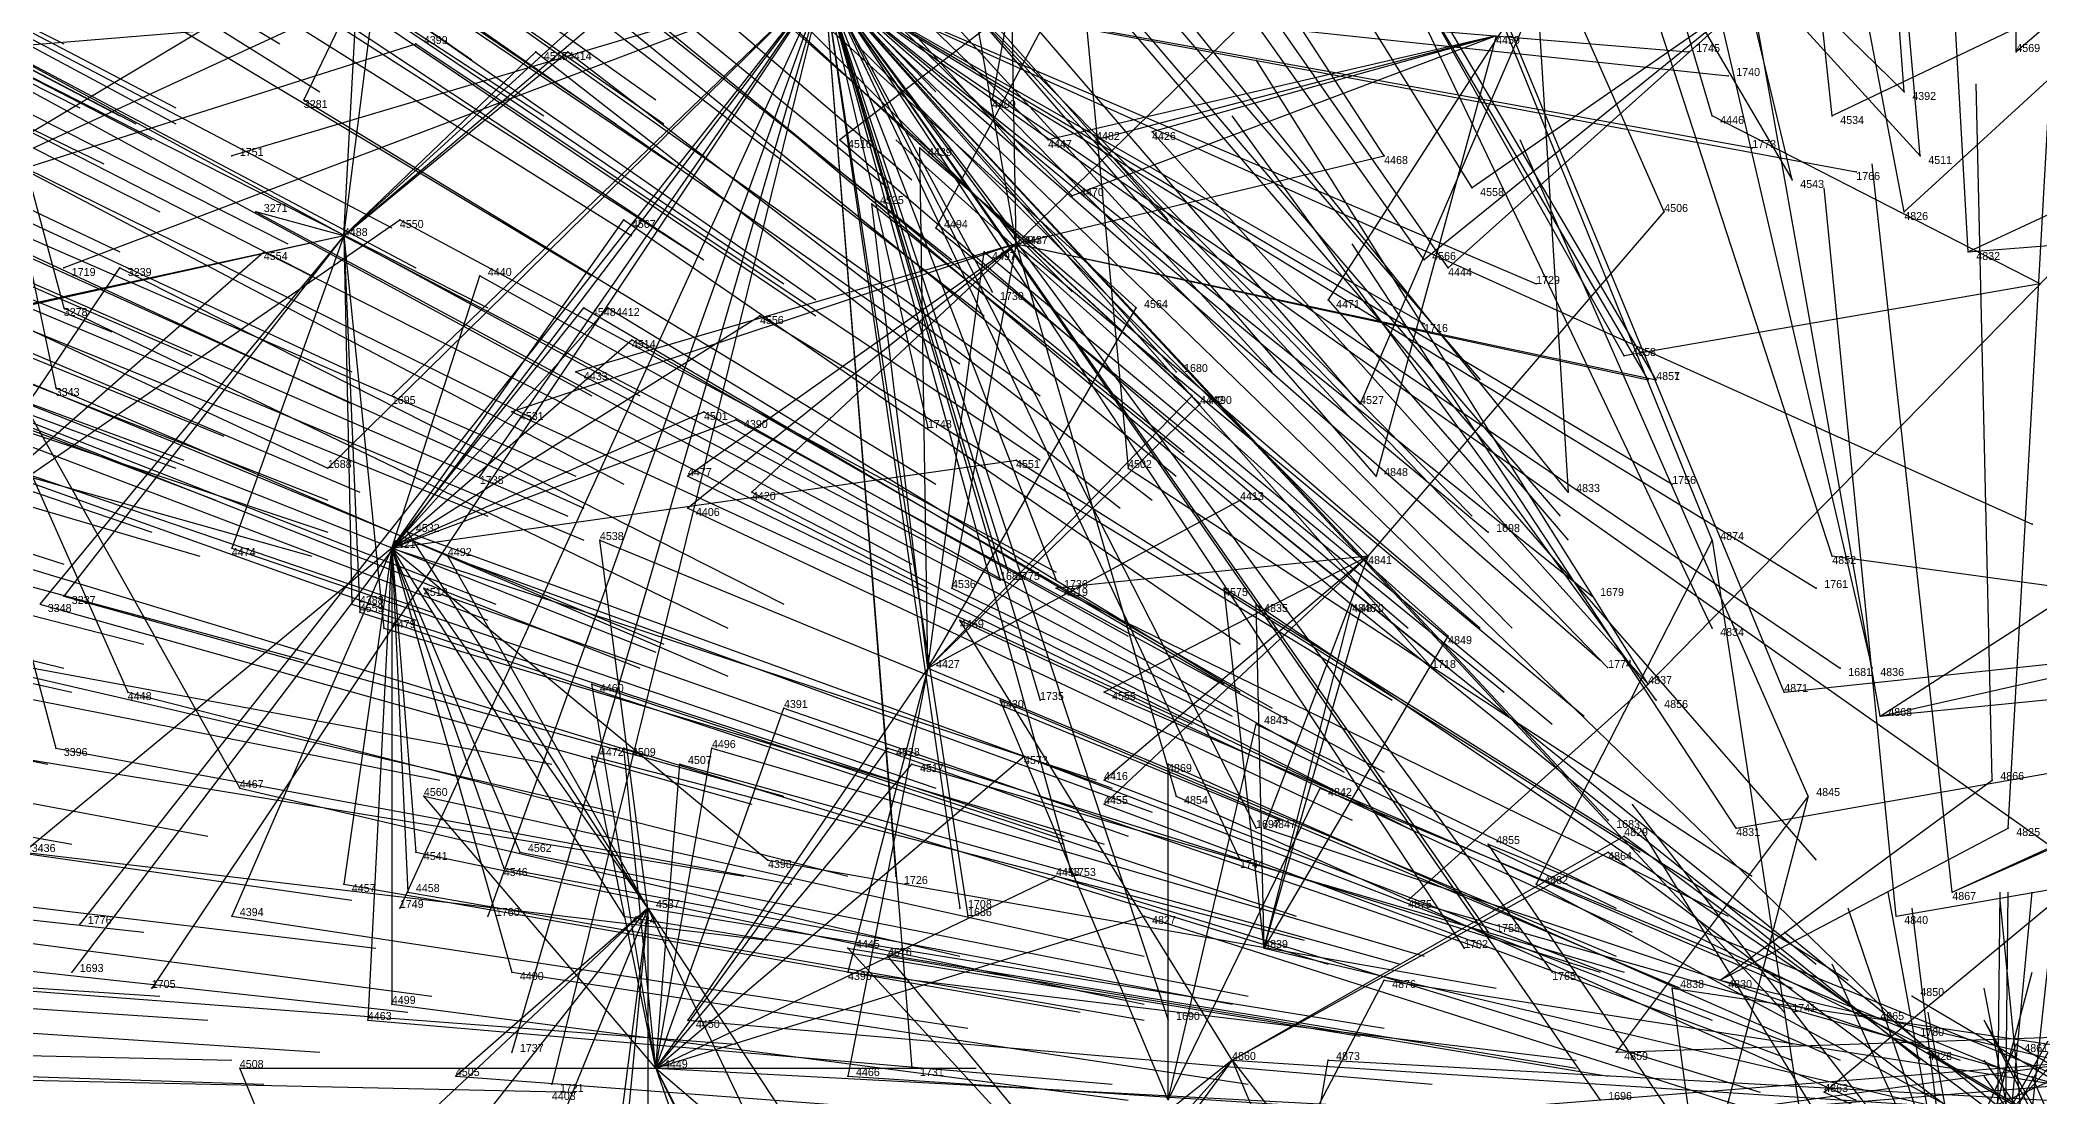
# Model space of a CAD drawing. Extents: x -0.5 to 0.59, y -0.5 to 0.58.
# Drawn here: x -0.249 to 0.001, y 0.0055 to 0.1375 of the extents above; entities that cross this region are included whole.
import ezdxf

# ---------------------------------------------------------------- set-up
doc = ezdxf.new("R2010")
doc.units = 0
for name, color, linetype in [('Facilities', 3, 'CONTINUOUS'), ('Facilities_lines', 3, 'CONTINUOUS'), ('Normals', 1, 'CONTINUOUS'), ('Source_points', 5, 'CONTINUOUS'), ('Text', 3, 'CONTINUOUS')]:
    doc.layers.add(name, color=color, linetype=linetype)

msp = doc.modelspace()

# ---------------------------------------------------------------- linework, layer by layer
at = {"layer": 'Facilities', "color": 3}
for p in [(-0.211, 0.113, -0.6), (-0.127, 0.112, -0.423), (-0.008, 0.111, -0.278), (-0.04, 0.075, -0.213), (-0.205, 0.074, -0.546), (-0.083, 0.073, -0.276), (-0.04, 0.064, -0.188), (-0.138, 0.059, -0.375), (-0.02, 0.059, -0.155), (-0.048, 0.057, -0.188), (-0.047, 0.055, -0.18), (-0.031, 0.056, -0.161), (-0.019, 0.053, -0.141), (-0.028, 0.043, -0.128), (-0.037, 0.039, -0.134), (-0.01, 0.031, -0.082), (-0.173, 0.029, -0.438), (-0.017, 0.028, -0.081), (-0.096, 0.024, -0.248), (-0.039, 0.02, -0.11), (-0.015, 0.018, -0.059), (-0.02, 0.015, -0.063), (-0.1, 0.01, -0.252), (-0.013, 0.011, -0.043), (-0.002, 0.012, -0.03), (-0.172, 0.009, -0.43), (-0.026, 0.006, -0.067)]:
    msp.add_point(p, dxfattribs=at)
at = {"layer": 'Facilities_lines', "color": 3}
for p, q in [((-0.118, 0.195, -0.569), (-0.13, 0.13, -0.46)), ((-0.193, 0.178, -0.655), (-0.216, 0.13, -0.63)), ((-0.064, 0.178, -0.473), (-0.016, 0.131, -0.329)), ((-0.064, 0.178, -0.473), (-0.014, 0.123, -0.309)), ((-0.064, 0.178, -0.473), (-0.03, 0.12, -0.309)), ((-0.064, 0.178, -0.473), (-0.058, 0.081, -0.249)), ((-0.127, 0.112, -0.423), (-0.138, 0.175, -0.557)), ((0.041, 0.173, -0.445), (-0.002, 0.136, -0.341)), ((-0.127, 0.112, -0.423), (-0.128, 0.171, -0.533)), ((-0.211, 0.113, -0.6), (-0.208, 0.168, -0.668)), ((-0.211, 0.113, -0.6), (-0.205, 0.16, -0.65)), ((-0.26, 0.156, -0.757), (-0.246, 0.104, -0.668)), ((-0.26, 0.156, -0.757), (-0.247, 0.094, -0.661)), ((-0.265, 0.117, -0.725), (-0.21, 0.15, -0.645)), ((-0.059, 0.15, -0.403), (-0.088, 0.105, -0.342)), ((-0.059, 0.15, -0.403), (-0.084, 0.092, -0.313)), ((0.021, 0.15, -0.378), (-0.025, 0.128, -0.325)), ((0.021, 0.15, -0.378), (-0.016, 0.116, -0.292)), ((-0.119, 0.148, -0.476), (-0.149, 0.125, -0.486)), ((-0.119, 0.148, -0.476), (-0.137, 0.114, -0.445)), ((-0.127, 0.112, -0.423), (-0.089, 0.149, -0.434)), ((-0.119, 0.148, -0.476), (-0.113, 0.084, -0.353)), ((-0.151, 0.145, -1.25), (-0.297, 0.133, -1.25)), ((-0.265, 0.117, -0.725), (-0.2, 0.147, -0.62)), ((-0.151, 0.145, -1.25), (-0.246, 0.109, -1.25)), ((-0.151, 0.145, -1.25), (-0.245, 0.021, -1.25)), ((-0.151, 0.145, -1.25), (-0.244, 0.027, -1.25)), ((-0.151, 0.145, -1.25), (-0.235, 0.019, -1.25)), ((-0.151, 0.145, -1.25), (-0.225, 0.123, -1.25)), ((-0.151, 0.145, -1.25), (-0.213, 0.084, -1.25)), ((-0.151, 0.145, -1.25), (-0.205, 0.093, -1.25)), ((-0.151, 0.145, -1.25), (-0.204, 0.029, -1.25)), ((-0.151, 0.145, -1.25), (-0.194, 0.083, -1.25)), ((-0.151, 0.145, -1.25), (-0.193, 0.028, -1.25)), ((-0.151, 0.145, -1.25), (-0.19, 0.011, -1.25)), ((-0.151, 0.145, -1.25), (-0.185, 0.007, -1.25)), ((-0.151, 0.145, -1.25), (-0.107, 0.096, -1.25)), ((-0.151, 0.145, -1.25), (-0.024, 0.059, -1.25)), ((-0.151, 0.145, -1.25), (-0.053, 0.04, -1.25)), ((-0.151, 0.145, -1.25), (-0.055, 0.068, -1.25)), ((-0.151, 0.145, -1.25), (-0.133, 0.028, -1.25)), ((-0.151, 0.145, -1.25), (-0.129, 0.07, -1.25)), ((-0.151, 0.145, -1.25), (-0.108, 0.015, -1.25)), ((-0.151, 0.145, -1.25), (-0.127, 0.113, -1.25)), ((-0.151, 0.145, -1.25), (-0.054, 0.005, -1.25)), ((-0.151, 0.145, -1.25), (-0.097, 0.039, -1.25)), ((-0.151, 0.145, -1.25), (-0.068, 0.076, -1.25)), ((-0.151, 0.145, -1.25), (-0.071, 0.024, -1.25)), ((-0.151, 0.145, -1.25), (-0.134, 0.029, -1.25)), ((-0.151, 0.145, -1.25), (-0.076, 0.102, -1.25)), ((-0.151, 0.145, -1.25), (-0.075, 0.059, -1.25)), ((-0.151, 0.145, -1.25), (-0.142, 0.033, -1.25)), ((-0.151, 0.145, -1.25), (-0.062, 0.107, -1.25)), ((-0.151, 0.145, -1.25), (-0.14, 0.009, -1.25)), ((-0.151, 0.145, -1.25), (-0.13, 0.106, -1.25)), ((-0.151, 0.145, -1.25), (-0.124, 0.055, -1.25)), ((-0.151, 0.145, -1.25), (-0.122, 0.07, -1.25)), ((-0.151, 0.145, -1.25), (-0.038, 0.133, -1.25)), ((-0.151, 0.145, -1.25), (-0.031, 0.016, -1.25)), ((-0.151, 0.145, -1.25), (-0.099, 0.035, -1.25)), ((-0.151, 0.145, -1.25), (-0.043, 0.136, -1.25)), ((-0.151, 0.145, -1.25), (-0.138, 0.089, -1.25)), ((-0.151, 0.145, -1.25), (-0.12, 0.033, -1.25)), ((-0.151, 0.145, -1.25), (-0.045, 0.082, -1.25)), ((-0.151, 0.145, -1.25), (-0.068, 0.026, -1.25)), ((-0.151, 0.145, -1.25), (-0.027, 0.069, -1.25)), ((-0.151, 0.145, -1.25), (-0.06, 0.021, -1.25)), ((-0.151, 0.145, -1.25), (-0.022, 0.121, -1.25)), ((-0.151, 0.145, -1.25), (0.002, 0.037, -1.25)), ((-0.151, 0.145, -1.25), (-0.035, 0.124, -1.25)), ((-0.151, 0.145, -1.25), (-0.054, 0.06, -1.25)), ((-0.151, 0.145, -1.25), (-0.128, 0.071, -1.25)), ((-0.151, 0.145, -1.25), (-0.015, 0.013, -1.25)), ((-0.151, 0.145, -1.25), (0, 0.077, -1.25)), ((-0.211, 0.113, -0.6), (-0.177, 0.144, -0.571)), ((-0.034, 0.144, -0.369), (-0.076, 0.11, -0.334)), ((-0.034, 0.144, -0.369), (-0.073, 0.109, -0.328)), ((-0.034, 0.144, -0.369), (-0.07, 0.119, -0.345)), ((-0.211, 0.113, -0.6), (-0.178, 0.141, -0.568)), ((-0.067, 0.138, -0.383), (-0.123, 0.125, -0.439)), ((-0.067, 0.138, -0.383), (-0.12, 0.118, -0.421)), ((-0.067, 0.138, -0.383), (-0.117, 0.125, -0.429)), ((-0.067, 0.138, -0.383), (-0.11, 0.126, -0.418)), ((-0.067, 0.138, -0.383), (-0.082, 0.083, -0.292)), ((-0.265, 0.117, -0.725), (-0.202, 0.137, -0.61)), ((-0.211, 0.113, -0.6), (-0.183, 0.136, -0.57)), ((-0.211, 0.113, -0.6), (-0.187, 0.136, -0.577)), ((-0.008, 0.111, -0.278), (0.037, 0.132, -0.343)), ((0.001, 0.107, -0.268), (-0.04, 0.128, -0.334)), ((-0.138, 0.059, -0.375), (-0.139, 0.124, -0.465)), ((-0.127, 0.112, -0.423), (-0.081, 0.123, -0.368)), ((-0.265, 0.117, -0.725), (-0.247, 0.049, -0.629)), ((-0.265, 0.117, -0.725), (-0.238, 0.056, -0.611)), ((-0.265, 0.117, -0.725), (-0.224, 0.044, -0.571)), ((-0.262, 0.075, -0.68), (-0.204, 0.115, -0.586)), ((-0.211, 0.113, -0.6), (-0.222, 0.116, -0.625)), ((-0.205, 0.074, -0.546), (-0.176, 0.115, -0.524)), ((-0.138, 0.059, -0.375), (-0.145, 0.117, -0.467)), ((-0.083, 0.073, -0.276), (-0.046, 0.116, -0.313)), ((-0.008, 0.111, -0.278), (0.042, 0.115, -0.305)), ((-0.211, 0.113, -0.6), (-0.289, 0.096, -0.762)), ((-0.211, 0.113, -0.6), (-0.288, 0.096, -0.759)), ((-0.211, 0.113, -0.6), (-0.28, 0.098, -0.742)), ((-0.211, 0.113, -0.6), (-0.249, 0.067, -0.644)), ((-0.211, 0.113, -0.6), (-0.246, 0.068, -0.638)), ((-0.211, 0.113, -0.6), (-0.225, 0.074, -0.592)), ((-0.211, 0.113, -0.6), (-0.21, 0.067, -0.55)), ((-0.211, 0.113, -0.6), (-0.206, 0.064, -0.539)), ((-0.211, 0.113, -0.6), (-0.209, 0.066, -0.549)), ((-0.262, 0.075, -0.68), (-0.221, 0.111, -0.618)), ((-0.127, 0.112, -0.423), (-0.19, 0.091, -0.526)), ((-0.127, 0.112, -0.423), (-0.182, 0.096, -0.514)), ((-0.127, 0.112, -0.423), (-0.168, 0.079, -0.463)), ((-0.127, 0.112, -0.423), (-0.168, 0.083, -0.469)), ((-0.127, 0.112, -0.423), (-0.16, 0.081, -0.448)), ((-0.138, 0.059, -0.375), (-0.131, 0.111, -0.428)), ((-0.127, 0.112, -0.423), (-0.135, 0.069, -0.379)), ((-0.127, 0.112, -0.423), (-0.048, 0.095, -0.267)), ((-0.127, 0.112, -0.423), (-0.107, 0.043, -0.287)), ((-0.127, 0.112, -0.423), (-0.047, 0.095, -0.266)), ((-0.262, 0.075, -0.68), (-0.239, 0.109, -0.656)), ((-0.205, 0.074, -0.546), (-0.194, 0.108, -0.554)), ((-0.048, 0.057, -0.188), (0.002, 0.108, -0.27)), ((0.001, 0.107, -0.268), (-0.051, 0.098, -0.277)), ((-0.205, 0.074, -0.546), (-0.178, 0.104, -0.515)), ((-0.205, 0.074, -0.546), (-0.181, 0.104, -0.521)), ((-0.205, 0.074, -0.546), (-0.159, 0.103, -0.473)), ((-0.138, 0.059, -0.375), (-0.112, 0.104, -0.382)), ((-0.205, 0.074, -0.546), (-0.175, 0.1, -0.504)), ((-0.138, 0.059, -0.375), (-0.105, 0.093, -0.35)), ((-0.205, 0.074, -0.546), (-0.166, 0.091, -0.473)), ((-0.205, 0.074, -0.546), (-0.162, 0.09, -0.462)), ((-0.138, 0.059, -0.375), (-0.104, 0.092, -0.347)), ((-0.019, 0.053, -0.141), (0.04, 0.091, -0.249)), ((-0.205, 0.074, -0.546), (-0.127, 0.085, -0.383)), ((-0.138, 0.059, -0.375), (-0.099, 0.08, -0.318)), ((-0.173, 0.029, -0.438), (-0.203, 0.076, -0.541)), ((-0.173, 0.029, -0.438), (-0.179, 0.075, -0.486)), ((-0.04, 0.075, -0.213), (-0.062, 0.032, -0.174)), ((-0.04, 0.075, -0.213), (-0.027, -0.01, -0.072)), ((-0.205, 0.074, -0.546), (-0.251, 0.036, -0.633)), ((-0.205, 0.074, -0.546), (-0.225, 0.028, -0.566)), ((-0.205, 0.074, -0.546), (-0.211, 0.032, -0.532)), ((-0.205, 0.074, -0.546), (-0.208, 0.015, -0.522)), ((-0.205, 0.074, -0.546), (-0.158, 0.035, -0.405)), ((-0.205, 0.074, -0.546), (-0.19, 0.021, -0.478)), ((-0.205, 0.074, -0.546), (-0.203, 0.031, -0.512)), ((-0.205, 0.074, -0.546), (-0.205, 0.017, -0.515)), ((-0.205, 0.074, -0.546), (-0.176, 0.028, -0.445)), ((-0.205, 0.074, -0.546), (-0.202, 0.036, -0.512)), ((-0.205, 0.074, -0.546), (-0.191, 0.034, -0.486)), ((-0.205, 0.074, -0.546), (-0.189, 0.036, -0.48)), ((-0.173, 0.029, -0.438), (-0.198, 0.073, -0.528)), ((-0.083, 0.073, -0.276), (-0.122, 0.069, -0.35)), ((-0.083, 0.073, -0.276), (-0.116, 0.056, -0.321)), ((-0.083, 0.073, -0.276), (-0.116, 0.045, -0.312)), ((-0.083, 0.073, -0.276), (-0.116, 0.042, -0.309)), ((-0.083, 0.073, -0.276), (-0.096, 0.039, -0.259)), ((0.026, 0.066, -0.177), (-0.025, 0.073, -0.192)), ((-0.173, 0.029, -0.438), (-0.201, 0.069, -0.531)), ((-0.096, 0.024, -0.248), (-0.101, 0.069, -0.306)), ((-0.1, 0.01, -0.252), (-0.134, 0.065, -0.373)), ((-0.096, 0.024, -0.248), (-0.097, 0.067, -0.294)), ((-0.096, 0.024, -0.248), (-0.085, 0.067, -0.271)), ((-0.096, 0.024, -0.248), (-0.084, 0.066, -0.267)), ((-0.019, 0.053, -0.141), (0.039, 0.066, -0.19)), ((-0.096, 0.024, -0.248), (-0.073, 0.063, -0.241)), ((-0.031, 0.056, -0.161), (0.026, 0.062, -0.168)), ((-0.138, 0.059, -0.375), (-0.168, 0.015, -0.421)), ((-0.138, 0.059, -0.375), (-0.148, 0.021, -0.374)), ((-0.138, 0.059, -0.375), (-0.148, 0.008, -0.37)), ((-0.019, 0.053, -0.141), (0.042, 0.059, -0.181)), ((-0.01, 0.031, -0.082), (0.049, 0.058, -0.189)), ((-0.172, 0.009, -0.43), (-0.18, 0.057, -0.472)), ((-0.108, 0.005, -0.27), (-0.129, 0.055, -0.351)), ((-0.048, 0.057, -0.188), (-0.078, 0.03, -0.209)), ((-0.01, 0.031, -0.082), (0.049, 0.057, -0.186)), ((-0.172, 0.009, -0.43), (-0.156, 0.054, -0.413)), ((-0.108, 0.005, -0.27), (-0.097, 0.052, -0.276)), ((-0.172, 0.009, -0.43), (-0.18, 0.048, -0.466)), ((-0.172, 0.009, -0.43), (-0.176, 0.049, -0.456)), ((-0.172, 0.009, -0.43), (-0.165, 0.049, -0.431)), ((-0.172, 0.009, -0.43), (-0.143, 0.049, -0.377)), ((-0.172, 0.009, -0.43), (-0.126, 0.048, -0.337)), ((-0.037, 0.039, -0.134), (0.02, 0.049, -0.132)), ((-0.172, 0.009, -0.43), (-0.169, 0.047, -0.438)), ((-0.172, 0.009, -0.43), (-0.14, 0.047, -0.369)), ((-0.108, 0.005, -0.27), (-0.108, 0.047, -0.295)), ((-0.039, 0.02, -0.11), (-0.005, 0.045, -0.114)), ((-0.172, 0.009, -0.43), (-0.201, 0.043, -0.515)), ((-0.108, 0.005, -0.27), (-0.089, 0.044, -0.247)), ((-0.028, 0.043, -0.128), (-0.052, 0.011, -0.132)), ((-0.028, 0.043, -0.128), (-0.039, 0.001, -0.098)), ((-0.026, 0.006, -0.067), (0.015, 0.04, -0.107)), ((-0.1, 0.01, -0.252), (-0.051, 0.038, -0.16)), ((-0.039, 0.02, -0.11), (-0.003, 0.039, -0.098)), ((-0.017, 0.028, -0.081), (0.041, 0.038, -0.139)), ((-0.1, 0.01, -0.252), (-0.053, 0.036, -0.161)), ((-0.03, -0.019, -0.089), (-0.068, 0.037, -0.193)), ((-0.172, 0.009, -0.43), (-0.122, 0.033, -0.316)), ((-0.173, 0.029, -0.438), (-0.206, -0.002, -0.514)), ((-0.173, 0.029, -0.438), (-0.206, -0.013, -0.516)), ((-0.173, 0.029, -0.438), (-0.197, 0.008, -0.493)), ((-0.173, 0.029, -0.438), (-0.191, -0.015, -0.478)), ((-0.173, 0.029, -0.438), (-0.179, -0.018, -0.45)), ((-0.173, 0.029, -0.438), (-0.177, -0.013, -0.443)), ((-0.173, 0.029, -0.438), (-0.148, -0.009, -0.372)), ((-0.173, 0.029, -0.438), (-0.173, -0.016, -0.435)), ((-0.173, 0.029, -0.438), (-0.152, -0.015, -0.381)), ((-0.172, 0.009, -0.43), (-0.111, 0.028, -0.285)), ((-0.104, -0.024, -0.267), (-0.148, 0.024, -0.375)), ((-0.104, -0.024, -0.267), (-0.143, 0.023, -0.363)), ((-0.104, -0.024, -0.267), (-0.081, 0.02, -0.207)), ((-0.037, -0.04, -0.136), (-0.045, 0.019, -0.122)), ((-0.1, 0.01, -0.252), (-0.164, -0.041, -0.423)), ((-0.1, 0.01, -0.252), (-0.149, -0.045, -0.39)), ((-0.1, 0.01, -0.252), (-0.139, -0.043, -0.362)), ((-0.1, 0.01, -0.252), (-0.072, -0.026, -0.192)), ((-0.1, 0.01, -0.252), (-0.084, -0.028, -0.22)), ((-0.097, -0.042, -0.265), (-0.088, 0.01, -0.221)), ((-0.002, 0.012, -0.03), (-0.014, -0.014, -0.05)), ((-0.199, -0.052, -0.513), (-0.224, 0.009, -0.561)), ((-0.172, 0.009, -0.43), (-0.129, -0.028, -0.33)), ((-0.172, 0.009, -0.43), (-0.153, -0.028, -0.389)), ((-0.172, 0.009, -0.43), (-0.158, -0.031, -0.402)), ((-0.172, 0.009, -0.43), (-0.151, -0.034, -0.387))]:
    msp.add_line(p, q, dxfattribs=at)
at = {"layer": 'Normals', "color": 1}
for p, q in [((-0.002, 0.136, -0.341), (-0.003, 0.229, -0.303)), ((-0.016, 0.131, -0.329), (-0.023, 0.223, -0.292)), ((-0.025, 0.128, -0.325), (-0.035, 0.22, -0.288)), ((-0.04, 0.128, -0.334), (-0.066, 0.216, -0.296)), ((-0.014, 0.123, -0.309), (-0.022, 0.214, -0.269)), ((-0.03, 0.12, -0.309), (-0.051, 0.208, -0.267)), ((-0.016, 0.116, -0.292), (-0.033, 0.205, -0.251)), ((-0.081, 0.123, -0.368), (-0.131, 0.2, -0.328)), ((-0.046, 0.116, -0.313), (-0.083, 0.2, -0.273)), ((-0.008, 0.111, -0.278), (-0.013, 0.2, -0.232)), ((-0.202, 0.198, -0.708), (-0.137, 0.131, -0.743)), ((-0.07, 0.119, -0.345), (-0.119, 0.198, -0.308)), ((-0.188, 0.192, -0.672), (-0.126, 0.123, -0.71)), ((-0.271, 0.188, -0.825), (-0.195, 0.135, -0.862)), ((-0.123, 0.125, -0.439), (-0.189, 0.189, -0.399)), ((-0.298, 0.185, -0.877), (-0.219, 0.137, -0.915)), ((-0.207, 0.185, -0.694), (-0.137, 0.123, -0.731)), ((-0.076, 0.11, -0.334), (-0.13, 0.186, -0.298)), ((-0.073, 0.109, -0.328), (-0.126, 0.185, -0.292)), ((-0.248, 0.184, -0.772), (-0.172, 0.13, -0.809)), ((-0.12, 0.118, -0.421), (-0.186, 0.183, -0.382)), ((-0.169, 0.184, -0.624), (-0.108, 0.115, -0.662)), ((-0.292, 0.18, -0.858), (-0.214, 0.131, -0.897)), ((-0.247, 0.18, -0.765), (-0.171, 0.127, -0.802)), ((-0.211, 0.181, -0.694), (-0.14, 0.12, -0.731)), ((-0.329, 0.179, -0.937), (-0.246, 0.137, -0.974)), ((-0.264, 0.179, -0.797), (-0.186, 0.128, -0.834)), ((-0.253, 0.179, -0.776), (-0.177, 0.127, -0.813)), ((-0.215, 0.178, -0.699), (-0.143, 0.119, -0.735)), ((-0.051, 0.098, -0.277), (-0.096, 0.178, -0.237)), ((-0.048, 0.095, -0.267), (-0.095, 0.175, -0.229)), ((-0.047, 0.095, -0.266), (-0.094, 0.175, -0.228)), ((-0.247, 0.174, -0.754), (-0.17, 0.122, -0.791)), ((-0.327, 0.171, -0.922), (-0.244, 0.129, -0.959)), ((-0.321, 0.171, -0.91), (-0.239, 0.128, -0.948)), ((-0.319, 0.17, -0.903), (-0.237, 0.127, -0.941)), ((-0.314, 0.172, -0.894), (-0.232, 0.129, -0.932)), ((-0.314, 0.171, -0.893), (-0.232, 0.127, -0.931)), ((-0.185, 0.171, -0.631), (-0.12, 0.106, -0.67)), ((-0.318, 0.168, -0.898), (-0.235, 0.125, -0.936)), ((-0.208, 0.168, -0.668), (-0.135, 0.11, -0.705)), ((-0.112, 0.104, -0.382), (-0.18, 0.166, -0.343)), ((-0.158, 0.165, -0.571), (-0.095, 0.096, -0.608)), ((-0.129, 0.165, -0.524), (-0.069, 0.095, -0.562)), ((-0.325, 0.163, -0.908), (-0.241, 0.122, -0.945)), ((-0.084, 0.092, -0.313), (-0.145, 0.163, -0.276)), ((-0.253, 0.162, -0.752), (-0.175, 0.113, -0.79)), ((-0.244, 0.16, -0.729), (-0.166, 0.11, -0.767)), ((-0.243, 0.161, -0.729), (-0.166, 0.11, -0.766)), ((-0.205, 0.16, -0.65), (-0.131, 0.103, -0.686)), ((-0.317, 0.158, -0.885), (-0.234, 0.116, -0.922)), ((-0.233, 0.159, -0.705), (-0.156, 0.107, -0.742)), ((-0.228, 0.158, -0.694), (-0.152, 0.105, -0.731)), ((-0.148, 0.158, -0.542), (-0.085, 0.09, -0.578)), ((-0.04, 0.075, -0.213), (-0.074, 0.159, -0.171)), ((-0.025, 0.073, -0.192), (-0.053, 0.159, -0.15)), ((-0.287, 0.157, -0.818), (-0.205, 0.114, -0.855)), ((-0.26, 0.156, -0.757), (-0.18, 0.108, -0.795)), ((-0.229, 0.155, -0.691), (-0.152, 0.103, -0.728)), ((-0.105, 0.093, -0.35), (-0.173, 0.156, -0.314)), ((-0.104, 0.092, -0.347), (-0.172, 0.155, -0.31)), ((-0.301, 0.154, -0.845), (-0.218, 0.112, -0.882)), ((-0.285, 0.153, -0.807), (-0.202, 0.109, -0.844)), ((-0.058, 0.081, -0.249), (-0.116, 0.153, -0.212)), ((-0.323, 0.151, -0.89), (-0.239, 0.111, -0.928)), ((-0.297, 0.15, -0.832), (-0.215, 0.108, -0.87)), ((-0.21, 0.15, -0.645), (-0.134, 0.097, -0.682)), ((-0.082, 0.083, -0.292), (-0.141, 0.151, -0.249)), ((-0.119, 0.148, -0.476), (-0.059, 0.078, -0.514)), ((-0.02, 0.059, -0.155), (-0.041, 0.149, -0.117)), ((-0.276, 0.146, -0.78), (-0.193, 0.104, -0.817)), ((-0.2, 0.147, -0.62), (-0.124, 0.093, -0.658)), ((-0.118, 0.145, -0.468), (-0.058, 0.075, -0.506)), ((-0.04, 0.064, -0.188), (-0.079, 0.146, -0.147)), ((-0.177, 0.144, -0.571), (-0.106, 0.086, -0.61)), ((-0.135, 0.144, -0.494), (-0.07, 0.078, -0.53)), ((-0.031, 0.056, -0.161), (-0.067, 0.143, -0.125)), ((-0.019, 0.053, -0.141), (-0.035, 0.143, -0.101)), ((-0.178, 0.141, -0.568), (-0.107, 0.083, -0.607)), ((-0.326, 0.136, -0.882), (-0.24, 0.101, -0.919)), ((-0.315, 0.135, -0.858), (-0.23, 0.098, -0.894)), ((-0.294, 0.135, -0.81), (-0.21, 0.096, -0.847)), ((-0.261, 0.137, -0.737), (-0.18, 0.093, -0.776)), ((-0.255, 0.137, -0.724), (-0.174, 0.093, -0.762)), ((-0.202, 0.137, -0.61), (-0.124, 0.085, -0.647)), ((-0.187, 0.136, -0.577), (-0.114, 0.079, -0.617)), ((-0.183, 0.136, -0.57), (-0.11, 0.08, -0.61)), ((-0.083, 0.073, -0.276), (-0.147, 0.137, -0.234)), ((-0.048, 0.057, -0.188), (-0.097, 0.135, -0.147)), ((-0.043, 0.136, -1.25), (-0.043, 0.136, -1.15)), ((-0.038, 0.133, -1.25), (-0.038, 0.133, -1.15)), ((-0.294, 0.131, -0.805), (-0.21, 0.092, -0.841)), ((-0.27, 0.131, -0.749), (-0.187, 0.09, -0.787)), ((-0.216, 0.13, -0.63), (-0.137, 0.082, -0.668)), ((-0.13, 0.13, -0.46), (-0.065, 0.064, -0.497)), ((-0.005, 0.045, -0.114), (-0.007, 0.132, -0.065)), ((-0.047, 0.055, -0.18), (-0.1, 0.128, -0.137)), ((-0.003, 0.039, -0.098), (0.002, 0.128, -0.052)), ((-0.258, 0.125, -0.717), (-0.176, 0.082, -0.755)), ((-0.084, 0.066, -0.267), (-0.154, 0.125, -0.226)), ((-0.149, 0.125, -0.486), (-0.078, 0.064, -0.521)), ((-0.073, 0.063, -0.241), (-0.142, 0.125, -0.202)), ((-0.117, 0.125, -0.429), (-0.053, 0.059, -0.467)), ((-0.11, 0.126, -0.418), (-0.048, 0.057, -0.457)), ((-0.028, 0.043, -0.128), (-0.064, 0.125, -0.084)), ((-0.312, 0.123, -0.838), (-0.226, 0.088, -0.876)), ((-0.297, 0.123, -0.804), (-0.213, 0.084, -0.84)), ((-0.225, 0.123, -1.25), (-0.225, 0.123, -1.15)), ((-0.139, 0.124, -0.465), (-0.069, 0.064, -0.503)), ((-0.035, 0.124, -1.25), (-0.035, 0.124, -1.15)), ((-0.267, 0.12, -0.732), (-0.182, 0.083, -0.77)), ((-0.022, 0.121, -1.25), (-0.022, 0.121, -1.15)), ((-0.01, 0.031, -0.082), (-0.02, 0.122, -0.041)), ((-0.017, 0.028, -0.081), (-0.026, 0.119, -0.041)), ((-0.319, 0.116, -0.85), (-0.232, 0.084, -0.886)), ((-0.318, 0.117, -0.847), (-0.231, 0.085, -0.884)), ((-0.294, 0.117, -0.792), (-0.209, 0.081, -0.829)), ((-0.268, 0.115, -0.728), (-0.183, 0.078, -0.766)), ((-0.265, 0.117, -0.725), (-0.181, 0.079, -0.763)), ((-0.222, 0.116, -0.625), (-0.14, 0.072, -0.662)), ((-0.204, 0.115, -0.586), (-0.122, 0.071, -0.623)), ((-0.176, 0.115, -0.524), (-0.099, 0.062, -0.561)), ((-0.145, 0.117, -0.467), (-0.073, 0.059, -0.504)), ((-0.314, 0.113, -0.835), (-0.227, 0.08, -0.872)), ((-0.3, 0.114, -0.803), (-0.213, 0.08, -0.839)), ((-0.279, 0.113, -0.752), (-0.193, 0.078, -0.79)), ((-0.211, 0.113, -0.6), (-0.129, 0.07, -0.636)), ((-0.137, 0.114, -0.445), (-0.066, 0.056, -0.485)), ((-0.127, 0.113, -1.25), (-0.127, 0.113, -1.15)), ((-0.267, 0.111, -0.722), (-0.181, 0.075, -0.76)), ((-0.221, 0.111, -0.618), (-0.138, 0.069, -0.655)), ((-0.131, 0.111, -0.428), (-0.06, 0.052, -0.467)), ((-0.127, 0.112, -0.423), (-0.056, 0.053, -0.461)), ((-0.037, 0.039, -0.134), (-0.085, 0.112, -0.087)), ((-0.246, 0.109, -1.25), (-0.246, 0.109, -1.15)), ((-0.239, 0.109, -0.656), (-0.156, 0.067, -0.695)), ((-0.194, 0.108, -0.554), (-0.113, 0.063, -0.592)), ((-0.323, 0.106, -0.849), (-0.235, 0.076, -0.886)), ((-0.3, 0.105, -0.796), (-0.213, 0.076, -0.834)), ((-0.13, 0.106, -1.25), (-0.13, 0.106, -1.15)), ((-0.088, 0.105, -0.342), (-0.027, 0.035, -0.379)), ((-0.062, 0.107, -1.25), (-0.062, 0.107, -1.15)), ((-0.246, 0.104, -0.668), (-0.163, 0.064, -0.707)), ((-0.181, 0.104, -0.521), (-0.101, 0.057, -0.558)), ((-0.178, 0.104, -0.515), (-0.099, 0.056, -0.552)), ((-0.159, 0.103, -0.473), (-0.08, 0.055, -0.511)), ((-0.334, 0.1, -0.873), (-0.246, 0.072, -0.91)), ((-0.279, 0.101, -0.741), (-0.192, 0.067, -0.778)), ((-0.175, 0.1, -0.504), (-0.095, 0.054, -0.543)), ((-0.076, 0.102, -1.25), (-0.076, 0.102, -1.15)), ((-0.318, 0.099, -0.833), (-0.229, 0.073, -0.871)), ((-0.304, 0.098, -0.798), (-0.215, 0.073, -0.837)), ((-0.28, 0.098, -0.742), (-0.193, 0.065, -0.779)), ((-0.289, 0.096, -0.762), (-0.202, 0.065, -0.8)), ((-0.288, 0.096, -0.759), (-0.2, 0.066, -0.796)), ((-0.258, 0.095, -0.687), (-0.172, 0.061, -0.724)), ((-0.256, 0.097, -0.685), (-0.171, 0.062, -0.723)), ((-0.182, 0.096, -0.514), (-0.1, 0.053, -0.552)), ((-0.107, 0.096, -1.25), (-0.107, 0.096, -1.15)), ((-0.26, 0.093, -0.691), (-0.174, 0.059, -0.729)), ((-0.247, 0.094, -0.661), (-0.163, 0.058, -0.7)), ((-0.205, 0.093, -1.25), (-0.205, 0.093, -1.15)), ((-0.19, 0.091, -0.526), (-0.105, 0.052, -0.563)), ((-0.166, 0.091, -0.473), (-0.086, 0.046, -0.512)), ((-0.162, 0.09, -0.462), (-0.081, 0.046, -0.501)), ((-0.138, 0.089, -1.25), (-0.138, 0.089, -1.15)), ((-0.326, 0.085, -0.842), (-0.236, 0.062, -0.88)), ((-0.127, 0.085, -0.383), (-0.049, 0.036, -0.42)), ((-0.305, 0.084, -0.791), (-0.216, 0.06, -0.829)), ((-0.213, 0.084, -1.25), (-0.213, 0.084, -1.15)), ((-0.194, 0.083, -1.25), (-0.194, 0.083, -1.15)), ((-0.168, 0.083, -0.469), (-0.086, 0.043, -0.51)), ((-0.113, 0.084, -0.353), (-0.035, 0.033, -0.389)), ((-0.336, 0.081, -0.863), (-0.246, 0.059, -0.901)), ((-0.16, 0.081, -0.448), (-0.078, 0.039, -0.486)), ((-0.099, 0.08, -0.318), (-0.027, 0.022, -0.357)), ((-0.045, 0.082, -1.25), (-0.045, 0.082, -1.15)), ((-0.168, 0.079, -0.463), (-0.085, 0.04, -0.504)), ((-0.336, 0.076, -0.86), (-0.245, 0.056, -0.898)), ((-0.262, 0.075, -0.68), (-0.173, 0.048, -0.719)), ((-0.203, 0.076, -0.541), (-0.115, 0.044, -0.577)), ((-0.179, 0.075, -0.486), (-0.094, 0.04, -0.525)), ((-0.068, 0.076, -1.25), (-0.068, 0.076, -1.15)), ((0, 0.077, -1.25), (0, 0.077, -1.15)), ((-0.225, 0.074, -0.592), (-0.137, 0.044, -0.629)), ((-0.205, 0.074, -0.546), (-0.117, 0.045, -0.582)), ((-0.198, 0.073, -0.528), (-0.11, 0.041, -0.564)), ((-0.129, 0.07, -1.25), (-0.129, 0.07, -1.15)), ((-0.128, 0.071, -1.25), (-0.128, 0.071, -1.15)), ((-0.122, 0.07, -1.25), (-0.122, 0.07, -1.15)), ((-0.246, 0.068, -0.638), (-0.156, 0.043, -0.674)), ((-0.201, 0.069, -0.531), (-0.113, 0.038, -0.567)), ((-0.135, 0.069, -0.379), (-0.052, 0.029, -0.417)), ((-0.122, 0.069, -0.35), (-0.038, 0.028, -0.386)), ((-0.101, 0.069, -0.306), (-0.023, 0.02, -0.345)), ((-0.055, 0.068, -1.25), (-0.055, 0.068, -1.15)), ((-0.027, 0.069, -1.25), (-0.027, 0.069, -1.15)), ((-0.339, 0.065, -0.862), (-0.248, 0.047, -0.9)), ((-0.249, 0.067, -0.644), (-0.16, 0.042, -0.682)), ((-0.21, 0.067, -0.55), (-0.121, 0.038, -0.586)), ((-0.209, 0.066, -0.549), (-0.121, 0.037, -0.585)), ((-0.134, 0.065, -0.373), (-0.05, 0.026, -0.41)), ((-0.097, 0.067, -0.294), (-0.02, 0.015, -0.332)), ((-0.085, 0.067, -0.271), (-0.014, 0.01, -0.312)), ((-0.29, 0.063, -0.741), (-0.199, 0.045, -0.779)), ((-0.277, 0.064, -0.711), (-0.185, 0.047, -0.747)), ((-0.206, 0.064, -0.539), (-0.116, 0.037, -0.575)), ((-0.268, 0.062, -0.687), (-0.177, 0.041, -0.725)), ((-0.054, 0.06, -1.25), (-0.054, 0.06, -1.15)), ((-0.138, 0.059, -0.375), (-0.052, 0.023, -0.411)), ((-0.075, 0.059, -1.25), (-0.075, 0.059, -1.15)), ((-0.024, 0.059, -1.25), (-0.024, 0.059, -1.15)), ((-0.319, 0.055, -0.809), (-0.228, 0.038, -0.846)), ((-0.238, 0.056, -0.611), (-0.148, 0.033, -0.648)), ((-0.18, 0.057, -0.472), (-0.092, 0.028, -0.511)), ((-0.129, 0.055, -0.351), (-0.044, 0.019, -0.389)), ((-0.124, 0.055, -1.25), (-0.124, 0.055, -1.15)), ((-0.116, 0.056, -0.321), (-0.03, 0.019, -0.357)), ((-0.336, 0.053, -0.851), (-0.245, 0.037, -0.89)), ((-0.156, 0.054, -0.413), (-0.069, 0.024, -0.451)), ((-0.097, 0.052, -0.276), (-0.014, 0.012, -0.315)), ((-0.253, 0.048, -0.644), (-0.161, 0.033, -0.681)), ((-0.247, 0.049, -0.629), (-0.155, 0.032, -0.665)), ((-0.18, 0.048, -0.466), (-0.091, 0.025, -0.504)), ((-0.176, 0.049, -0.456), (-0.088, 0.022, -0.496)), ((-0.165, 0.049, -0.431), (-0.076, 0.023, -0.469)), ((-0.143, 0.049, -0.377), (-0.054, 0.021, -0.415)), ((-0.126, 0.048, -0.337), (-0.04, 0.015, -0.375)), ((-0.169, 0.047, -0.438), (-0.079, 0.022, -0.474)), ((-0.14, 0.047, -0.369), (-0.051, 0.021, -0.406)), ((-0.116, 0.045, -0.312), (-0.03, 0.012, -0.349)), ((-0.108, 0.047, -0.295), (-0.024, 0.01, -0.335)), ((-0.301, 0.043, -0.761), (-0.21, 0.03, -0.8)), ((-0.224, 0.044, -0.571), (-0.134, 0.023, -0.608)), ((-0.201, 0.043, -0.515), (-0.111, 0.023, -0.552)), ((-0.107, 0.043, -0.287), (-0.022, 0.005, -0.325)), ((-0.089, 0.044, -0.247), (-0.004, 0.009, -0.288)), ((-0.116, 0.042, -0.309), (-0.03, 0.01, -0.348)), ((-0.053, 0.04, -1.25), (-0.053, 0.04, -1.15)), ((0.006, -0.03, -0.077), (-0.05, 0.042, -0.118)), ((-0.097, 0.039, -1.25), (-0.097, 0.039, -1.15)), ((-0.096, 0.039, -0.259), (-0.009, 0.01, -0.3)), ((-0.051, 0.038, -0.16), (0.021, -0.016, -0.204)), ((-0.004, -0.034, -0.085), (-0.049, 0.039, -0.136)), ((-0.328, 0.036, -0.826), (-0.236, 0.026, -0.864)), ((-0.299, 0.035, -0.752), (-0.207, 0.024, -0.791)), ((-0.251, 0.036, -0.633), (-0.158, 0.025, -0.669)), ((-0.202, 0.036, -0.512), (-0.111, 0.017, -0.55)), ((-0.189, 0.036, -0.48), (-0.098, 0.018, -0.517)), ((-0.158, 0.035, -0.405), (-0.067, 0.019, -0.443)), ((-0.099, 0.035, -1.25), (-0.099, 0.035, -1.15)), ((-0.068, 0.037, -0.193), (0.018, 0.002, -0.231)), ((-0.053, 0.036, -0.161), (0.019, -0.018, -0.204)), ((-0.191, 0.034, -0.486), (-0.1, 0.017, -0.523)), ((-0.142, 0.033, -1.25), (-0.142, 0.033, -1.15)), ((-0.122, 0.033, -0.316), (-0.034, 0.006, -0.354)), ((-0.12, 0.033, -1.25), (-0.12, 0.033, -1.15)), ((-0.291, 0.03, -0.732), (-0.2, 0.018, -0.771)), ((-0.211, 0.032, -0.532), (-0.119, 0.016, -0.569)), ((-0.203, 0.031, -0.512), (-0.111, 0.015, -0.55)), ((-0.078, 0.03, -0.209), (0.01, 0.005, -0.25)), ((-0.062, 0.032, -0.174), (0.016, -0.01, -0.22)), ((-0.004, -0.046, -0.116), (-0.018, 0.031, -0.178)), ((-0.008, -0.053, -0.135), (0, 0.031, -0.188)), ((-0.005, -0.056, -0.14), (-0.004, 0.031, -0.189)), ((-0.004, -0.06, -0.15), (-0.003, 0.031, -0.192)), ((0.005, -0.061, -0.152), (-0.004, 0.03, -0.193)), ((-0.225, 0.028, -0.566), (-0.133, 0.014, -0.603)), ((-0.204, 0.029, -1.25), (-0.204, 0.029, -1.15)), ((-0.193, 0.028, -1.25), (-0.193, 0.028, -1.15)), ((-0.176, 0.028, -0.445), (-0.084, 0.013, -0.483)), ((-0.173, 0.029, -0.438), (-0.081, 0.014, -0.475)), ((-0.134, 0.029, -1.25), (-0.134, 0.029, -1.15)), ((-0.133, 0.028, -1.25), (-0.133, 0.028, -1.15)), ((-0.111, 0.028, -0.285), (-0.023, 0, -0.325)), ((0.003, -0.048, -0.119), (-0.023, 0.029, -0.178)), ((-0.005, -0.053, -0.133), (-0.015, 0.029, -0.19)), ((-0.295, 0.026, -0.74), (-0.203, 0.016, -0.779)), ((-0.244, 0.027, -1.25), (-0.244, 0.027, -1.15)), ((-0.068, 0.026, -1.25), (-0.068, 0.026, -1.15)), ((0.034, -0.027, -0.108), (-0.031, 0.026, -0.163)), ((-0.326, 0.024, -0.818), (-0.234, 0.018, -0.855)), ((-0.148, 0.024, -0.375), (-0.057, 0.009, -0.414)), ((-0.143, 0.023, -0.363), (-0.053, 0.008, -0.402)), ((-0.096, 0.024, -0.248), (-0.007, 0.003, -0.289)), ((-0.071, 0.024, -1.25), (-0.071, 0.024, -1.15)), ((-0.32, 0.021, -0.802), (-0.228, 0.015, -0.839)), ((-0.245, 0.021, -1.25), (-0.245, 0.021, -1.15)), ((-0.19, 0.021, -0.478), (-0.098, 0.007, -0.514)), ((-0.148, 0.021, -0.374), (-0.057, 0.01, -0.414)), ((-0.081, 0.02, -0.207), (0.009, 0.006, -0.249)), ((-0.06, 0.021, -1.25), (-0.06, 0.021, -1.15)), ((-0.039, 0.02, -0.11), (0.045, 0, -0.16)), ((0.01, -0.055, -0.141), (-0.025, 0.022, -0.193)), ((-0.024, -0.069, -0.182), (0, 0.021, -0.218)), ((-0.008, -0.069, -0.175), (0.002, 0.022, -0.214)), ((-0.255, 0.019, -0.638), (-0.162, 0.012, -0.675)), ((-0.235, 0.019, -1.25), (-0.235, 0.019, -1.15)), ((-0.045, 0.019, -0.122), (0.042, 0.006, -0.171)), ((-0.015, 0.018, -0.059), (0.071, -0.033, -0.072)), ((0.011, -0.07, -0.176), (-0.006, 0.019, -0.219)), ((-0.306, 0.017, -0.766), (-0.214, 0.011, -0.804)), ((-0.208, 0.015, -0.522), (-0.115, 0.007, -0.558)), ((-0.205, 0.017, -0.515), (-0.113, 0.005, -0.552)), ((-0.168, 0.015, -0.421), (-0.075, 0.007, -0.458)), ((-0.108, 0.015, -1.25), (-0.108, 0.015, -1.15)), ((-0.043, 0.003, -0.109), (0.044, 0.015, -0.156)), ((-0.041, -0.064, -0.191), (0.004, 0.016, -0.23)), ((-0.031, 0.016, -1.25), (-0.031, 0.016, -1.15)), ((-0.02, 0.015, -0.063), (0.065, -0.036, -0.076)), ((0.003, -0.073, -0.183), (-0.013, 0.016, -0.224)), ((0.039, -0.064, -0.188), (-0.006, 0.015, -0.229)), ((0.036, -0.066, -0.188), (-0.006, 0.015, -0.23)), ((-0.052, 0.011, -0.132), (0.037, 0.014, -0.179)), ((-0.015, 0.013, -1.25), (-0.015, 0.013, -1.15)), ((-0.318, 0.012, -0.796), (-0.225, 0.01, -0.833)), ((-0.314, 0.01, -0.784), (-0.221, 0.007, -0.822)), ((-0.19, 0.011, -1.25), (-0.19, 0.011, -1.15)), ((-0.1, 0.01, -0.252), (-0.008, 0.004, -0.289)), ((-0.088, 0.01, -0.221), (0.002, 0.005, -0.264)), ((-0.072, -0.026, -0.192), (0.008, 0.01, -0.24)), ((-0.067, 0.004, -0.168), (0.021, 0.011, -0.214)), ((-0.044, -0.07, -0.206), (0.002, 0.011, -0.243)), ((-0.013, 0.011, -0.043), (0.073, -0.04, -0.045)), ((0.047, -0.065, -0.199), (-0.006, 0.01, -0.24)), ((-0.002, 0.012, -0.03), (0.084, -0.039, -0.032)), ((-0.274, 0.008, -0.684), (-0.182, 0.006, -0.724)), ((-0.224, 0.009, -0.561), (-0.132, 0.009, -0.599)), ((-0.197, 0.008, -0.493), (-0.104, 0.001, -0.53)), ((-0.172, 0.009, -0.43), (-0.079, 0.004, -0.467)), ((-0.148, 0.008, -0.37), (-0.056, 0.002, -0.41)), ((-0.14, 0.009, -1.25), (-0.14, 0.009, -1.15)), ((-0.069, 0.001, -0.172), (0.018, 0.008, -0.221)), ((-0.059, -0.06, -0.21), (0.002, 0.009, -0.248)), ((0.047, -0.067, -0.205), (-0.006, 0.008, -0.246)), ((0.036, -0.077, -0.212), (0, 0.008, -0.252)), ((-0.185, 0.007, -1.25), (-0.185, 0.007, -1.15)), ((-0.026, 0.006, -0.067), (0.065, -0.034, -0.074))]:
    msp.add_line(p, q, dxfattribs=at)
at = {"layer": 'Source_points', "color": 5}
for p in [(-0.202, 0.137, -0.61), (-0.187, 0.136, -0.577), (-0.183, 0.136, -0.57), (-0.043, 0.136, -1.25), (-0.002, 0.136, -0.341), (-0.038, 0.133, -1.25), (-0.216, 0.13, -0.63), (-0.13, 0.13, -0.46), (-0.016, 0.131, -0.329), (-0.04, 0.128, -0.334), (-0.025, 0.128, -0.325), (-0.149, 0.125, -0.486), (-0.123, 0.125, -0.439), (-0.117, 0.125, -0.429), (-0.11, 0.126, -0.418), (-0.225, 0.123, -1.25), (-0.139, 0.124, -0.465), (-0.081, 0.123, -0.368), (-0.035, 0.124, -1.25), (-0.014, 0.123, -0.309), (-0.03, 0.12, -0.309), (-0.022, 0.121, -1.25), (-0.12, 0.118, -0.421), (-0.07, 0.119, -0.345), (-0.222, 0.116, -0.625), (-0.204, 0.115, -0.586), (-0.176, 0.115, -0.524), (-0.145, 0.117, -0.467), (-0.046, 0.116, -0.313), (-0.016, 0.116, -0.292), (-0.137, 0.114, -0.445), (-0.127, 0.113, -1.25), (-0.221, 0.111, -0.618), (-0.131, 0.111, -0.428), (-0.076, 0.11, -0.334), (-0.246, 0.109, -1.25), (-0.239, 0.109, -0.656), (-0.194, 0.108, -0.554), (-0.073, 0.109, -0.328), (-0.13, 0.106, -1.25), (-0.088, 0.105, -0.342), (-0.062, 0.107, -1.25), (-0.246, 0.104, -0.668), (-0.181, 0.104, -0.521), (-0.178, 0.104, -0.515), (-0.159, 0.103, -0.473), (-0.112, 0.104, -0.382), (-0.175, 0.1, -0.504), (-0.076, 0.102, -1.25), (-0.051, 0.098, -0.277), (-0.182, 0.096, -0.514), (-0.107, 0.096, -1.25), (-0.048, 0.095, -0.267), (-0.047, 0.095, -0.266), (-0.247, 0.094, -0.661), (-0.205, 0.093, -1.25), (-0.105, 0.093, -0.35), (-0.19, 0.091, -0.526), (-0.166, 0.091, -0.473), (-0.162, 0.09, -0.462), (-0.104, 0.092, -0.347), (-0.084, 0.092, -0.313), (-0.138, 0.089, -1.25), (-0.127, 0.085, -0.383), (-0.213, 0.084, -1.25), (-0.194, 0.083, -1.25), (-0.168, 0.083, -0.469), (-0.113, 0.084, -0.353), (-0.082, 0.083, -0.292), (-0.16, 0.081, -0.448), (-0.099, 0.08, -0.318), (-0.058, 0.081, -0.249), (-0.045, 0.082, -1.25), (-0.168, 0.079, -0.463), (-0.203, 0.076, -0.541), (-0.179, 0.075, -0.486), (-0.068, 0.076, -1.25), (0, 0.077, -1.25), (-0.225, 0.074, -0.592), (-0.198, 0.073, -0.528), (-0.025, 0.073, -0.192), (-0.129, 0.07, -1.25), (-0.128, 0.071, -1.25), (-0.122, 0.07, -1.25), (-0.246, 0.068, -0.638), (-0.201, 0.069, -0.531), (-0.135, 0.069, -0.379), (-0.122, 0.069, -0.35), (-0.101, 0.069, -0.306), (-0.055, 0.068, -1.25), (-0.027, 0.069, -1.25), (-0.21, 0.067, -0.55), (-0.209, 0.066, -0.549), (-0.134, 0.065, -0.373), (-0.097, 0.067, -0.294), (-0.085, 0.067, -0.271), (-0.084, 0.066, -0.267), (-0.206, 0.064, -0.539), (-0.073, 0.063, -0.241), (-0.054, 0.06, -1.25), (-0.075, 0.059, -1.25), (-0.024, 0.059, -1.25), (-0.238, 0.056, -0.611), (-0.18, 0.057, -0.472), (-0.129, 0.055, -0.351), (-0.124, 0.055, -1.25), (-0.116, 0.056, -0.321), (-0.156, 0.054, -0.413), (-0.097, 0.052, -0.276), (-0.247, 0.049, -0.629), (-0.18, 0.048, -0.466), (-0.176, 0.049, -0.456), (-0.165, 0.049, -0.431), (-0.143, 0.049, -0.377), (-0.126, 0.048, -0.337), (-0.169, 0.047, -0.438), (-0.14, 0.047, -0.369), (-0.116, 0.045, -0.312), (-0.108, 0.047, -0.295), (-0.005, 0.045, -0.114), (-0.224, 0.044, -0.571), (-0.201, 0.043, -0.515), (-0.107, 0.043, -0.287), (-0.089, 0.044, -0.247), (-0.116, 0.042, -0.309), (-0.053, 0.04, -1.25), (-0.097, 0.039, -1.25), (-0.096, 0.039, -0.259), (-0.051, 0.038, -0.16), (-0.003, 0.039, -0.098), (-0.202, 0.036, -0.512), (-0.189, 0.036, -0.48), (-0.158, 0.035, -0.405), (-0.099, 0.035, -1.25), (-0.068, 0.037, -0.193), (-0.053, 0.036, -0.161), (-0.191, 0.034, -0.486), (-0.142, 0.033, -1.25), (-0.122, 0.033, -0.316), (-0.12, 0.033, -1.25), (-0.211, 0.032, -0.532), (-0.203, 0.031, -0.512), (-0.078, 0.03, -0.209), (-0.062, 0.032, -0.174), (-0.225, 0.028, -0.566), (-0.204, 0.029, -1.25), (-0.193, 0.028, -1.25), (-0.176, 0.028, -0.445), (-0.134, 0.029, -1.25), (-0.133, 0.028, -1.25), (-0.111, 0.028, -0.285), (-0.244, 0.027, -1.25), (-0.068, 0.026, -1.25), (-0.148, 0.024, -0.375), (-0.143, 0.023, -0.363), (-0.071, 0.024, -1.25), (-0.245, 0.021, -1.25), (-0.19, 0.021, -0.478), (-0.148, 0.021, -0.374), (-0.081, 0.02, -0.207), (-0.06, 0.021, -1.25), (-0.235, 0.019, -1.25), (-0.045, 0.019, -0.122), (-0.208, 0.015, -0.522), (-0.205, 0.017, -0.515), (-0.168, 0.015, -0.421), (-0.108, 0.015, -1.25), (-0.031, 0.016, -1.25), (-0.015, 0.013, -1.25), (-0.19, 0.011, -1.25), (-0.088, 0.01, -0.221), (-0.052, 0.011, -0.132), (-0.224, 0.009, -0.561), (-0.197, 0.008, -0.493), (-0.148, 0.008, -0.37), (-0.14, 0.009, -1.25), (-0.185, 0.007, -1.25)]:
    msp.add_point(p, dxfattribs=at)

# ---------------------------------------------------------------- texts
at = {"layer": 'Text', "color": 3}
for s, p in [('4399', (-0.201, 0.137, -0.61)), ('4459', (-0.067, 0.137, -0.383)), ('4515', (-0.186, 0.135, -0.577)), ('4414', (-0.183, 0.135, -0.57)), ('1745', (-0.042, 0.136, -1.25)), ('4569', (-0.002, 0.136, -0.341)), ('1740', (-0.037, 0.133, -1.25)), ('3281', (-0.216, 0.129, -0.63)), ('4409', (-0.13, 0.129, -0.46)), ('4392', (-0.015, 0.13, -0.329)), ('4446', (-0.039, 0.127, -0.334)), ('4534', (-0.024, 0.127, -0.325)), ('4516', (-0.148, 0.124, -0.486)), ('4447', (-0.123, 0.124, -0.439)), ('4482', (-0.117, 0.125, -0.429)), ('4426', (-0.11, 0.125, -0.418)), ('1773', (-0.035, 0.124, -1.25)), ('1751', (-0.224, 0.123, -1.25)), ('4439', (-0.138, 0.123, -0.465)), ('4468', (-0.081, 0.122, -0.368)), ('4511', (-0.013, 0.122, -0.309)), ('4543', (-0.029, 0.119, -0.309)), ('1766', (-0.022, 0.12, -1.25)), ('4525', (-0.144, 0.117, -0.467)), ('4470', (-0.119, 0.118, -0.421)), ('4558', (-0.069, 0.118, -0.345)), ('3271', (-0.221, 0.116, -0.625)), ('4550', (-0.204, 0.114, -0.586)), ('4567', (-0.175, 0.114, -0.524)), ('4494', (-0.136, 0.114, -0.445)), ('4506', (-0.046, 0.116, -0.313)), ('4826', (-0.016, 0.115, -0.292)), ('4488', (-0.211, 0.113, -0.6)), ('1694', (-0.127, 0.112, -1.25)), ('4437', (-0.126, 0.112, -0.423)), ('4554', (-0.221, 0.11, -0.618)), ('4497', (-0.13, 0.11, -0.428)), ('4566', (-0.075, 0.11, -0.334)), ('4832', (-0.007, 0.11, -0.278)), ('1719', (-0.245, 0.108, -1.25)), ('3239', (-0.238, 0.108, -0.656)), ('4440', (-0.193, 0.108, -0.554)), ('4444', (-0.073, 0.108, -0.328)), ('1729', (-0.062, 0.107, -1.25)), ('1730', (-0.129, 0.105, -1.25)), ('4564', (-0.111, 0.104, -0.382)), ('4471', (-0.087, 0.104, -0.342)), ('3278', (-0.246, 0.103, -0.668)), ('4548', (-0.18, 0.103, -0.521)), ('4412', (-0.177, 0.103, -0.515)), ('4556', (-0.159, 0.102, -0.473)), ('4514', (-0.175, 0.099, -0.504)), ('1716', (-0.076, 0.101, -1.25)), ('4858', (-0.05, 0.098, -0.277)), ('4433', (-0.181, 0.095, -0.514)), ('1680', (-0.106, 0.096, -1.25)), ('4851', (-0.047, 0.095, -0.267)), ('4857', (-0.047, 0.095, -0.266)), ('3343', (-0.247, 0.093, -0.661)), ('1695', (-0.205, 0.092, -1.25)), ('4442', (-0.104, 0.092, -0.35)), ('4490', (-0.103, 0.092, -0.347)), ('4527', (-0.084, 0.092, -0.313)), ('4531', (-0.189, 0.09, -0.526)), ('4501', (-0.166, 0.09, -0.473)), ('4390', (-0.161, 0.089, -0.462)), ('1748', (-0.138, 0.089, -1.25)), ('1688', (-0.213, 0.084, -1.25)), ('4551', (-0.127, 0.084, -0.383)), ('4502', (-0.113, 0.084, -0.353)), ('1738', (-0.194, 0.082, -1.25)), ('4477', (-0.168, 0.083, -0.469)), ('4848', (-0.081, 0.083, -0.292)), ('1756', (-0.045, 0.082, -1.25)), ('4420', (-0.16, 0.08, -0.448)), ('4413', (-0.099, 0.08, -0.318)), ('4833', (-0.057, 0.081, -0.249)), ('4406', (-0.167, 0.078, -0.463)), ('4421', (-0.205, 0.074, -0.546)), ('4532', (-0.202, 0.076, -0.541)), ('4538', (-0.179, 0.075, -0.486)), ('1698', (-0.067, 0.076, -1.25)), ('4874', (-0.039, 0.075, -0.213)), ('4474', (-0.225, 0.073, -0.592)), ('4492', (-0.198, 0.073, -0.528)), ('4841', (-0.083, 0.072, -0.276)), ('4852', (-0.025, 0.072, -0.192)), ('4536', (-0.135, 0.069, -0.379)), ('1685', (-0.129, 0.07, -1.25)), ('1775', (-0.127, 0.07, -1.25)), ('1736', (-0.121, 0.069, -1.25)), ('1761', (-0.026, 0.069, -1.25)), ('3237', (-0.245, 0.067, -0.638)), ('4388', (-0.209, 0.067, -0.55)), ('4518', (-0.201, 0.068, -0.531)), ('4519', (-0.121, 0.068, -0.35)), ('4575', (-0.101, 0.068, -0.306)), ('1679', (-0.054, 0.068, -1.25)), ('3348', (-0.248, 0.066, -0.644)), ('4559', (-0.209, 0.066, -0.549)), ('4479', (-0.205, 0.064, -0.539)), ('4469', (-0.134, 0.064, -0.373)), ('4835', (-0.096, 0.066, -0.294)), ('4846', (-0.085, 0.066, -0.271)), ('4870', (-0.084, 0.066, -0.267)), ('4849', (-0.073, 0.062, -0.241)), ('4834', (-0.039, 0.063, -0.188)), ('4427', (-0.137, 0.059, -0.375)), ('1718', (-0.075, 0.059, -1.25)), ('1774', (-0.053, 0.059, -1.25)), ('4837', (-0.048, 0.057, -0.188)), ('1681', (-0.023, 0.058, -1.25)), ('4836', (-0.019, 0.058, -0.155)), ('4448', (-0.238, 0.055, -0.611)), ('4460', (-0.179, 0.056, -0.472)), ('4391', (-0.156, 0.054, -0.413)), ('4430', (-0.129, 0.054, -0.351)), ('1735', (-0.124, 0.055, -1.25)), ('4555', (-0.115, 0.055, -0.321)), ('4856', (-0.046, 0.054, -0.18)), ('4871', (-0.031, 0.056, -0.161)), ('4843', (-0.096, 0.052, -0.276)), ('4868', (-0.018, 0.053, -0.141)), ('4496', (-0.165, 0.049, -0.431)), ('3396', (-0.246, 0.048, -0.629)), ('4472', (-0.179, 0.048, -0.466)), ('4509', (-0.175, 0.048, -0.456)), ('4507', (-0.168, 0.047, -0.438)), ('4528', (-0.142, 0.048, -0.377)), ('4573', (-0.126, 0.047, -0.337)), ('4467', (-0.224, 0.044, -0.571)), ('4517', (-0.139, 0.046, -0.369)), ('4416', (-0.116, 0.045, -0.312)), ('4869', (-0.108, 0.046, -0.295)), ('4866', (-0.004, 0.045, -0.114)), ('4560', (-0.201, 0.043, -0.515)), ('4455', (-0.116, 0.042, -0.309)), ('4854', (-0.106, 0.042, -0.287)), ('4842', (-0.088, 0.043, -0.247)), ('4845', (-0.027, 0.043, -0.128)), ('1697', (-0.097, 0.039, -1.25)), ('4847', (-0.095, 0.039, -0.259)), ('1683', (-0.052, 0.039, -1.25)), ('4855', (-0.067, 0.037, -0.193)), ('4829', (-0.051, 0.038, -0.16)), ('4831', (-0.037, 0.038, -0.134)), ('4825', (-0.002, 0.038, -0.098)), ('3436', (-0.25, 0.036, -0.633)), ('4541', (-0.201, 0.035, -0.512)), ('4562', (-0.188, 0.036, -0.48)), ('4398', (-0.158, 0.034, -0.405)), ('1744', (-0.099, 0.034, -1.25)), ('4864', (-0.053, 0.035, -0.161)), ('4546', (-0.191, 0.033, -0.486)), ('1726', (-0.141, 0.032, -1.25)), ('4453', (-0.122, 0.033, -0.316)), ('1753', (-0.12, 0.033, -1.25)), ('4862', (-0.061, 0.032, -0.174)), ('4457', (-0.21, 0.031, -0.532)), ('1749', (-0.204, 0.029, -1.25)), ('4458', (-0.202, 0.031, -0.512)), ('4537', (-0.172, 0.029, -0.438)), ('1708', (-0.133, 0.029, -1.25)), ('4875', (-0.078, 0.029, -0.209)), ('4867', (-0.01, 0.03, -0.082)), ('1776', (-0.243, 0.027, -1.25)), ('4394', (-0.224, 0.028, -0.566)), ('1760', (-0.192, 0.028, -1.25)), ('4524', (-0.175, 0.027, -0.445)), ('1686', (-0.133, 0.028, -1.25)), ('4827', (-0.11, 0.027, -0.285)), ('4840', (-0.016, 0.027, -0.081)), ('4445', (-0.147, 0.024, -0.375)), ('4839', (-0.096, 0.024, -0.248)), ('1702', (-0.071, 0.024, -1.25)), ('1758', (-0.067, 0.026, -1.25)), ('4576', (-0.143, 0.023, -0.363)), ('1693', (-0.244, 0.021, -1.25)), ('1705', (-0.235, 0.019, -1.25)), ('4400', (-0.189, 0.02, -0.478)), ('4395', (-0.148, 0.02, -0.374)), ('4876', (-0.08, 0.019, -0.207)), ('1765', (-0.06, 0.02, -1.25)), ('4838', (-0.044, 0.019, -0.122)), ('4830', (-0.038, 0.019, -0.11)), ('4499', (-0.205, 0.017, -0.515)), ('4850', (-0.014, 0.018, -0.059)), ('4463', (-0.208, 0.015, -0.522)), ('4450', (-0.167, 0.014, -0.421)), ('1690', (-0.107, 0.015, -1.25)), ('1741', (-0.03, 0.016, -1.25)), ('4865', (-0.019, 0.015, -0.063)), ('1780', (-0.014, 0.013, -1.25)), ('4508', (-0.224, 0.009, -0.561)), ('1737', (-0.189, 0.011, -1.25)), ('4449', (-0.171, 0.009, -0.43)), ('4860', (-0.1, 0.01, -0.252)), ('4873', (-0.087, 0.01, -0.221)), ('4859', (-0.051, 0.01, -0.132)), ('4828', (-0.013, 0.01, -0.043)), ('4861', (-0.001, 0.011, -0.03)), ('4505', (-0.197, 0.008, -0.493)), ('4466', (-0.147, 0.008, -0.37)), ('1731', (-0.139, 0.008, -1.25)), ('4403', (-0.185, 0.005, -0.464)), ('1721', (-0.184, 0.006, -1.25)), ('1696', (-0.053, 0.005, -1.25)), ('4863', (-0.026, 0.006, -0.067))]:
    msp.add_text(s, height=0.001, dxfattribs=at).set_placement(p)

doc.saveas('drawing.dxf')
